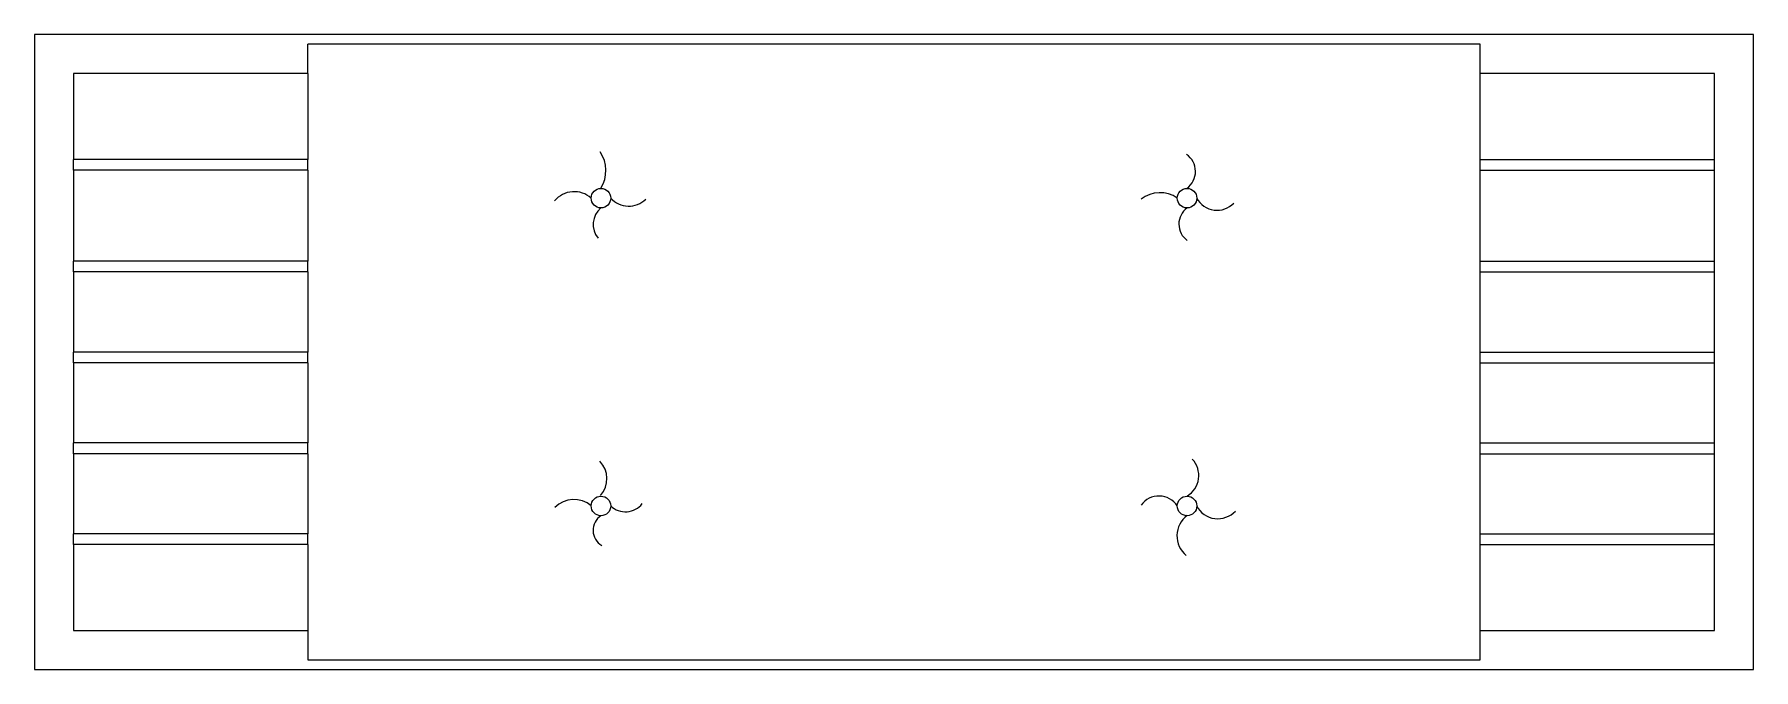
# Model space of a CAD drawing. Extents: x 3.76 to 5.52, y 9.82 to 10.47.
import ezdxf

# ---------------------------------------------------------------- set-up
doc = ezdxf.new("R2010")
doc.units = 0
doc.layers.get('0').update_dxf_attribs({"linetype": 'CONTINUOUS'})

msp = doc.modelspace()

# ---------------------------------------------------------------- linework, layer by layer
at = {"color": 0}
for p, q in [((5.2426, 10.4587), (4.0426, 10.4587)), ((4.0426, 10.4287), (4.0426, 10.4587)), ((5.2426, 10.4287), (5.2426, 10.4587)), ((4.0426, 10.4287), (4.0426, 10.3407)), ((5.2426, 10.3407), (5.2426, 10.4287)), ((4.0426, 10.3407), (3.8026, 10.3407)), ((3.8026, 10.3297), (3.8026, 10.3407)), ((4.0426, 10.3297), (4.0426, 10.3407)), ((5.2426, 10.3407), (5.4826, 10.3407)), ((5.2426, 10.3297), (5.2426, 10.3407)), ((5.4826, 10.3297), (5.4826, 10.3407)), ((4.0426, 10.3297), (3.8026, 10.3297)), ((4.0426, 10.3297), (4.0426, 10.2367)), ((5.2426, 10.3297), (5.4826, 10.3297)), ((5.2426, 10.2367), (5.2426, 10.3297)), ((4.0426, 10.2367), (3.8026, 10.2367)), ((3.8026, 10.2257), (3.8026, 10.2367)), ((4.0426, 10.2257), (3.8026, 10.2257)), ((4.0426, 10.2257), (4.0426, 10.2367)), ((4.0426, 10.2257), (4.0426, 10.1437)), ((5.2426, 10.2367), (5.4826, 10.2367)), ((5.2426, 10.2257), (5.2426, 10.2367)), ((5.2426, 10.2257), (5.4826, 10.2257)), ((5.2426, 10.1437), (5.2426, 10.2257)), ((5.4826, 10.2257), (5.4826, 10.2367)), ((4.0426, 10.1437), (3.8026, 10.1437)), ((3.8026, 10.1327), (3.8026, 10.1437)), ((4.0426, 10.1327), (4.0426, 10.1437)), ((5.2426, 10.1437), (5.4826, 10.1437)), ((5.2426, 10.1327), (5.2426, 10.1437)), ((5.4826, 10.1327), (5.4826, 10.1437)), ((4.0426, 10.1327), (3.8026, 10.1327)), ((4.0426, 10.1327), (4.0426, 10.0507)), ((5.2426, 10.1327), (5.4826, 10.1327)), ((5.2426, 10.0507), (5.2426, 10.1327)), ((4.0426, 10.0507), (3.8026, 10.0507)), ((3.8026, 10.0397), (3.8026, 10.0507)), ((4.0426, 10.0397), (4.0426, 10.0507)), ((5.2426, 10.0507), (5.4826, 10.0507)), ((5.2426, 10.0397), (5.2426, 10.0507)), ((5.4826, 10.0397), (5.4826, 10.0507)), ((4.0426, 10.0397), (3.8026, 10.0397)), ((4.0426, 10.0397), (4.0426, 9.9577)), ((5.2426, 10.0397), (5.4826, 10.0397)), ((5.2426, 9.9577), (5.2426, 10.0397)), ((4.0426, 9.9577), (3.8026, 9.9577)), ((3.8026, 9.9467), (3.8026, 9.9577)), ((4.0426, 9.9467), (3.8026, 9.9467)), ((4.0426, 9.9467), (4.0426, 9.9577)), ((4.0426, 9.9467), (4.0426, 9.8587)), ((5.2426, 9.9577), (5.4826, 9.9577)), ((5.2426, 9.9467), (5.2426, 9.9577)), ((5.2426, 9.8587), (5.2426, 9.9467)), ((5.2426, 9.9467), (5.4826, 9.9467)), ((5.4826, 9.9467), (5.4826, 9.9577)), ((4.0426, 9.8587), (4.0426, 9.8287)), ((5.2426, 9.8287), (5.2426, 9.8587)), ((4.0426, 9.8287), (5.2426, 9.8287))]:
    msp.add_line(p, q, dxfattribs=at)
msp.add_lwpolyline([(5.5226, 9.8187), (5.5226, 10.4687), (5.2426, 10.4687), (4.0426, 10.4687), (3.7626, 10.4687), (3.7626, 9.8187)], close=True, dxfattribs=at)
for points in [[(4.0426, 10.4287), (3.8026, 10.4287), (3.8026, 10.3407)], [(5.4826, 10.3407), (5.4826, 10.4287), (5.2426, 10.4287)], [(3.8026, 10.3297), (3.8026, 10.2367)], [(5.4826, 10.2367), (5.4826, 10.3297)], [(3.8026, 10.2257), (3.8026, 10.1437)], [(5.4826, 10.1437), (5.4826, 10.2257)], [(3.8026, 10.1327), (3.8026, 10.0507)], [(5.4826, 10.0507), (5.4826, 10.1327)], [(3.8026, 10.0397), (3.8026, 9.9577)], [(5.4826, 9.9577), (5.4826, 10.0397)], [(3.8026, 9.9467), (3.8026, 9.8587), (4.0426, 9.8587)], [(5.2426, 9.8587), (5.4826, 9.8587), (5.4826, 9.9467)]]:
    msp.add_lwpolyline(points, dxfattribs=at)
for centre in [(4.3426, 10.3012), (4.9426, 10.3012), (4.3426, 9.9862), (4.9426, 9.9862)]:
    msp.add_circle(centre, 0.01, dxfattribs=at)
for centre, radius, start, end in [((4.3125, 10.3295), 0.0351, 328.784, 33.0611), ((4.9299, 10.3284), 0.0213, 306.4774, 55.3614), ((4.3152, 10.2814), 0.0264, 48.8889, 139.3667), ((4.371, 10.3177), 0.0247, 221.8884, 314.8272), ((4.9148, 10.2755), 0.0313, 55.3801, 127.8302), ((4.9733, 10.3123), 0.0235, 208.0413, 316.7908), ((4.3568, 10.2742), 0.0222, 129.9531, 219.2413), ((4.9549, 10.2746), 0.0207, 126.4149, 233.9663), ((4.9302, 10.0173), 0.0244, 300.4853, 43.3082), ((4.3232, 10.0141), 0.0255, 317.7597, 44.4238), ((4.3149, 9.9661), 0.0268, 48.649, 136.5567), ((4.3677, 10.002), 0.0218, 226.2003, 321.9988), ((4.9138, 9.9739), 0.0225, 33.2814, 144.3122), ((4.9741, 9.9974), 0.0243, 207.3472, 317.5557), ((4.3524, 9.9613), 0.0179, 123.4483, 239.8203), ((4.958, 9.9556), 0.0258, 126.6472, 230.6525)]:
    msp.add_arc(centre, radius, start, end, dxfattribs=at)

doc.saveas('drawing.dxf')
